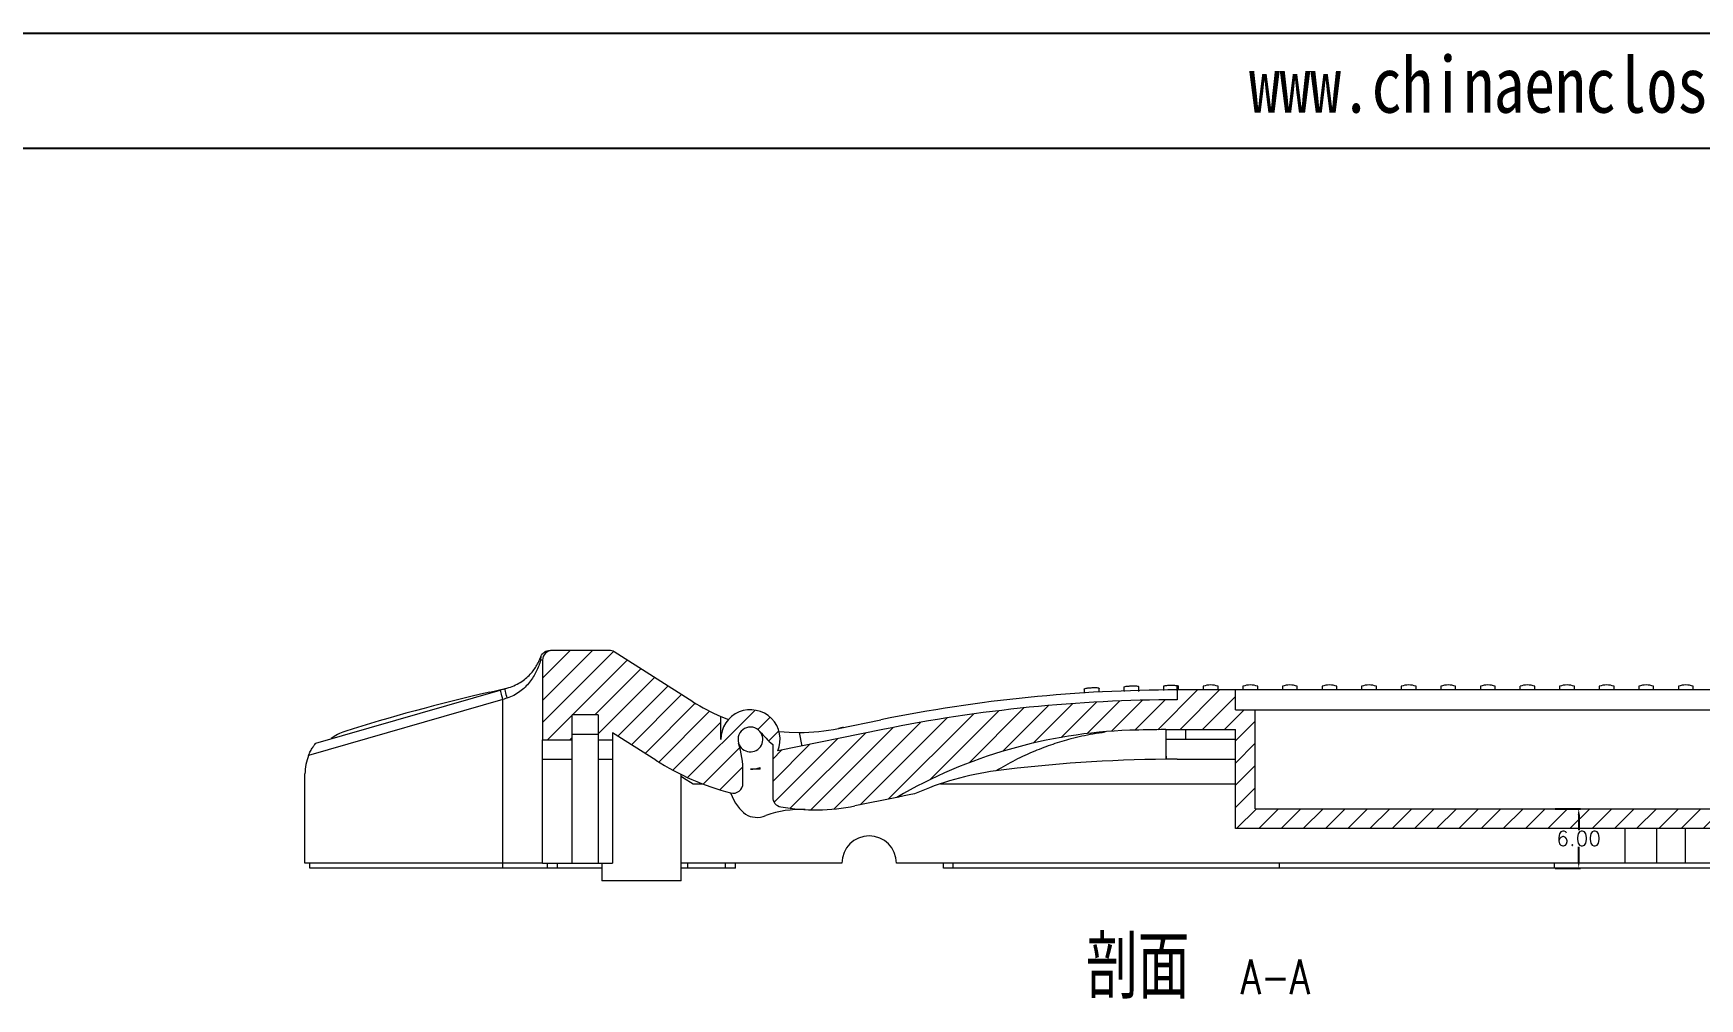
# Model space of a CAD drawing. Header units: inches. Extents: x 1430 to 4816, y 541 to 1061.
# Drawn here: x 2333.7 to 2502, y 963 to 1060.6 of the extents above; entities that cross this region are included whole.
import ezdxf

# ---------------------------------------------------------------- set-up
doc = ezdxf.new("R2010")
doc.units = ezdxf.units.IN
doc.layers.add('文字', color=81, linetype='Continuous')
doc.styles.add('SLDTEXTSTYLE1', font='TXT', dxfattribs={"width": 0.75, "bigfont": 'bigfont'})
doc.styles.add('SLDTEXTSTYLE3', font='TXT', dxfattribs={"width": 0.75, "bigfont": 'bigfont'})
doc.styles.get("Standard").update_dxf_attribs({"font": 'txt', "bigfont": 'gbcbig.shx'})
doc.styles.add('宋体', font='', dxfattribs={"width": 0.8, "height": 3.5})
doc.styles.get('宋体').set_extended_font_data('SimSun')
doc.dimstyles.new('2', dxfattribs={"dimtxt": 1.5, "dimasz": 0.6, "dimexe": 0.18, "dimexo": 0.0625, "dimgap": 0.09, "dimtad": 0, "dimtih": 1, "dimtoh": 1, "dimzin": 0, "dimdsep": 46, "dimtxsty": 'Standard', "dimcen": 0, "dimadec": 0, "dimazin": 2, "dimtfac": 1, "dimtofl": 0, "dimtmove": 0, "dimatfit": 3, "dimfxl": 1, "dimtolj": 1, "dimtzin": 0, "dimarcsym": 0})

# ---------------------------------------------------------------- blocks, each defined once
blk = doc.blocks.new('SW_NOTE_2')
at = {"color": 0, "linetype": 'Continuous', "lineweight": 0, "attachment_point": 2}
for s, insert, char_height, style in [('剖面', (8.334375000000005, 8.185580147551995), 6.35, 'SLDTEXTSTYLE1'), ('A-A', (22.23242989182472, 5.799029312625548), 3.5, 'SLDTEXTSTYLE3')]:
    blk.add_mtext(s, dxfattribs=dict(at, insert=insert, char_height=char_height, style=style))
blk = doc.blocks.new('*D254')
at = {"color": 0, "lineweight": -2}
for p, q in [((2487.395643708508, 982.2201726388137), (2489.971754219882, 982.2201726388137)), ((2489.791754219882, 981.6201726388136), (2489.791754219882, 980.0601726418405)), ((2489.791754219882, 976.8201726448673), (2489.791754219882, 978.3801726418404)), ((2487.395643708508, 976.2201726448673), (2489.971754219882, 976.2201726448673))]:
    blk.add_line(p, q, dxfattribs=at)
at = {"color": 0}
for points in [[(2489.691754219882, 981.6201726388136), (2489.891754219882, 981.6201726388136), (2489.791754219882, 982.2201726388137)], [(2489.691754219882, 976.8201726448673), (2489.891754219882, 976.8201726448673), (2489.791754219882, 976.2201726448673)]]:
    blk.add_solid(points, dxfattribs=at)
at = {"layer": 'Defpoints', "color": 0}
for p in [(2487.333143708508, 982.2201726388137), (2489.791754219882, 982.2201726388137), (2487.333143708508, 976.2201726448673)]:
    blk.add_point(p, dxfattribs=at)
at = {"color": 0, "insert": (2489.791754219882, 979.2201726418409), "char_height": 1.5, "attachment_point": 5}
blk.add_mtext('\\A1;6.00', dxfattribs=at)

msp = doc.modelspace()

# ---------------------------------------------------------------- hatches: boundary and pattern name
at = {"linetype": 'Continuous', "lineweight": 0}
h = msp.add_hatch(dxfattribs=at)
h.set_pattern_fill('ANSI31', color=4, scale=0.5, style=0)
h.set_pattern_definition([(45, (0, 0), (-1.122532015133644, 1.122532015133644), [])])
edge = h.paths.add_edge_path(flags=0)
edge.add_arc((2386.107423153918, 997.220172668616), 1, 90, 180)
edge.add_line((2385.107423153918, 997.220172668616), (2385.107423153918, 989.1845471881396))
edge.add_line((2385.107423153918, 989.1845471881397), (2388.107423153918, 989.1845471881397))
edge.add_line((2388.107423153918, 989.1845471881397), (2388.107423153918, 991.7201726686161))
edge.add_line((2388.107423153918, 991.720172668616), (2390.714118528126, 991.720172668616))
edge.add_line((2390.714118528126, 991.720172668616), (2390.714118528126, 989.1845471881396))
edge.add_line((2390.714118528126, 989.1845471881397), (2392.176991404419, 989.1845471881397))
edge.add_line((2392.176991404419, 989.1845471881397), (2392.176991404419, 989.8903150211685))
edge.add_line((2392.176991404419, 989.8903150211684), (2396.559259582566, 987.114878508342))
edge.add_arc((2411.005665774543, 1009.924993548306), 27, 237.6525565005587, 255.1848354594947)
edge.add_arc((2404.357423153918, 984.7893441622789), 1, 255.1848354594975, 360.0000000001181)
edge.add_line((2405.357423153918, 984.7893441622809), (2405.357423153918, 985.9035478782607))
edge.add_arc((2395.357423153918, 985.9035478782607), 10, 0, 17.14620999889197)
edge.add_arc((2406.107423153918, 989.220172668616), 1.249999999999998, 39.545694545315996, 197.1462099988885, ccw=False)
edge.add_arc((2414.782489997677, 996.3829734655326), 10, 219.5456945453168, 230.0210083885461)
edge.add_line((2408.357423153918, 988.720172668616), (2408.357423153918, 983.3944211034628))
edge.add_arc((2409.357423153918, 983.394421103463), 1, 180, 259.9296951814304)
edge.add_arc((2412.679695809284, 1002.101705898521), 20, 259.92969518143, 281.5138311844879)
edge.add_line((2416.671785452168, 982.5041749243608), (2420.886081241521, 983.3626425851546))
edge.add_arc((2446.070132591404, 940.1681573167032), 50, 91.88619850183, 120.24383507815801, ccw=False)
edge.add_arc((2449.229917706001, 844.220172668616), 146, 90.45292162100708, 91.88619850183, ccw=False)
edge.add_line((2448.07580358907, 990.2156110240835), (2450.107423153918, 990.2316712575158))
edge.add_line((2450.107423153918, 990.2316712575159), (2455.107423153918, 990.2316712575159))
edge.add_line((2455.107423153918, 990.2316712575159), (2455.107423153918, 980.2201726686162))
edge.add_line((2455.107423153918, 980.220172668616), (2511.107423153918, 980.220172668616))
edge.add_line((2511.107423153918, 980.220172668616), (2511.107423153918, 982.220172668616))
edge.add_line((2511.107423153918, 982.220172668616), (2512.822806430095, 982.220172668616))
edge.add_arc((2512.822806430095, 987.220172668616), 5, 270.0000000000008, 336.421821521799)
edge.add_line((2517.40538212505, 985.220172668616), (2517.40538212505, 988.220172668616))
edge.add_line((2517.40538212505, 988.220172668616), (2519.107423153918, 988.220172668616))
edge.add_line((2519.107423153918, 988.220172668616), (2519.107423153918, 987.2668808755873))
edge.add_arc((2517.775984004611, 1006.220172668616), 19, 274.0183377531768, 299.1850950279949)
edge.add_arc((2526.107423153918, 984.720172668616), 5, -7.958078640513122e-13, 79.23881054528351, ccw=False)
edge.add_line((2531.107423153918, 984.720172668616), (2531.107423153918, 976.720172668616))
edge.add_line((2531.107423153918, 976.720172668616), (2531.907423153918, 976.720172668616))
edge.add_line((2531.907423153918, 976.720172668616), (2531.907423153918, 977.220172668616))
edge.add_line((2531.907423153918, 977.220172668616), (2533.107423153918, 977.220172668616))
edge.add_line((2533.107423153918, 977.220172668616), (2533.107423153918, 976.720172668616))
edge.add_line((2533.107423153918, 976.720172668616), (2534.607423153918, 976.720172668616))
edge.add_line((2534.607423153918, 976.720172668616), (2534.607423153918, 976.2201726686161))
edge.add_line((2534.607423153918, 976.2201726686162), (2535.607423153918, 976.2201726686162))
edge.add_line((2535.607423153918, 976.2201726686162), (2535.607423153918, 976.7201726686161))
edge.add_line((2535.607423153918, 976.720172668616), (2536.107423153918, 976.720172668616))
edge.add_line((2536.107423153918, 976.720172668616), (2536.107423153918, 984.720172668616))
edge.add_arc((2526.107423153918, 984.720172668616), 10, 0, 85.10143399639618)
edge.add_arc((2527.388302953245, 999.6653841739671), 5, 249.0365797078058, 265.1014339963953, ccw=False)
edge.add_arc((2523.810584504455, 990.327293860569), 5, 69.03657970780469, 110.7920041265609)
edge.add_arc((2517.775984004611, 1006.220172668616), 12, 270, 290.7920041265612, ccw=False)
edge.add_line((2517.775984004611, 994.220172668616), (2512.961779513473, 994.220172668616))
edge.add_line((2512.961779513473, 994.220172668616), (2512.961779513473, 992.220172668616))
edge.add_line((2512.961779513473, 992.220172668616), (2510.607423153918, 992.220172668616))
edge.add_line((2510.607423153918, 992.220172668616), (2510.607423153918, 987.220172668616))
edge.add_arc((2507.607423153918, 987.220172668616), 3, 270, 360, ccw=False)
edge.add_line((2507.607423153918, 984.220172668616), (2505.107423153918, 984.220172668616))
edge.add_line((2505.107423153918, 984.220172668616), (2505.107423153918, 992.220172668616))
edge.add_line((2505.107423153918, 992.220172668616), (2504.107423153918, 992.220172668616))
edge.add_line((2504.107423153918, 992.220172668616), (2504.107423153918, 982.220172668616))
edge.add_line((2504.107423153918, 982.220172668616), (2457.107423153918, 982.220172668616))
edge.add_line((2457.107423153918, 982.220172668616), (2457.107423153918, 992.220172668616))
edge.add_line((2457.107423153918, 992.220172668616), (2455.107423153918, 992.220172668616))
edge.add_line((2455.107423153918, 992.220172668616), (2455.107423153918, 994.220172668616))
edge.add_line((2455.107423153918, 994.220172668616), (2449.229917706, 994.220172668616))
edge.add_line((2449.229917706001, 994.220172668616), (2449.229917706001, 993.220172668616))
edge.add_arc((2449.229917706001, 844.220172668616), 149, 90, 101.513831184487)
edge.add_line((2419.488849866511, 990.2217784261109), (2408.873778269823, 988.0594490267855))
edge.add_arc((2406.107423153918, 989.220172668616), 2.999999999999994, 337.237764997338, 540.0000000000008)
edge.add_line((2403.107423153918, 989.220172668616), (2403.107423153918, 991.5506156403134))
edge.add_arc((2411.005665774543, 1009.924993548306), 20, 237.652556500558, 246.7395059874595, ccw=False)
edge.add_line((2400.304624150856, 993.0286120372218), (2392.352445666201, 998.0649917441704))
edge.add_arc((2391.817393585016, 997.220172668616), 1, 57.65255650055521, 90)
edge.add_line((2391.817393585016, 998.220172668616), (2386.107423153918, 998.220172668616))

# ---------------------------------------------------------------- linework, layer by layer
for p, q in [((2204.647846027205, 1060.555953359779), (2894.252490072007, 1060.555953359779)), ((2222.492086411201, 1048.946447567779), (2882.642984280006, 1048.946447567779))]:
    msp.add_line(p, q)
at = {"color": 7, "linetype": 'Continuous', "lineweight": 15}
for p, q in [((2385.107426551383, 997.2201732348601), (2384.912854639094, 997.2201732348601)), ((2385.107426551383, 997.2201732348601), (2385.107426551383, 989.1845469724337)), ((2391.81739335994, 998.2201733987729), (2386.10742112736, 998.2201733987729)), ((2400.304625389378, 993.0286125641267), (2392.352445629637, 998.064990843455)), ((2362.196898666422, 988.8521262805859), (2380.831031707327, 994.2111985187928)), ((2379.785044697325, 994.000460709254), (2381.326815691988, 994.3537840049664)), ((2449.22991832949, 994.1667483549516), (2449.22991832949, 994.6626385103862)), ((2449.229917718309, 994.2201727431218), (2449.229917718309, 993.220172579209)), ((2455.107423124115, 994.2201727431218), (2449.229917718309, 994.2201727431218)), ((2449.35742311294, 994.2201727431218), (2449.35742311294, 994.5895166497628)), ((2451.857418400447, 994.5895464520852), (2451.857418400447, 994.2201727431218)), ((2453.357423070099, 994.2201727431218), (2453.357423070099, 994.5895147871177)), ((2455.107423124115, 992.2201724152962), (2455.107423124115, 994.2201727431218)), ((2512.107423153918, 994.2201727431218), (2455.107423124115, 994.2201727431218)), ((2455.857418590437, 994.5895464520852), (2455.857418590437, 994.2201727431218)), ((2457.357423027258, 994.2201727431218), (2457.357423027258, 994.5895147871177)), ((2459.857418780427, 994.5895464520852), (2459.857418780427, 994.2201727431218)), ((2461.357422751586, 994.2201727431218), (2461.357422751586, 994.5895147871177)), ((2463.857418504756, 994.5895464520852), (2463.857418504756, 994.2201727431218)), ((2465.357423407238, 994.2201727431218), (2465.357423407238, 994.5895147871177)), ((2467.857419160407, 994.5895464520852), (2467.857419160407, 994.2201727431218)), ((2469.357424062889, 994.2201727431218), (2469.357424062889, 994.5895147871177)), ((2471.857417953413, 994.5895464520852), (2471.857417953413, 994.2201727431218)), ((2473.357422855895, 994.2201727431218), (2473.357422855895, 994.5895147871177)), ((2475.857418609064, 994.5895464520852), (2475.857418609064, 994.2201727431218)), ((2477.357423511546, 994.2201727431218), (2477.357423511546, 994.5895147871177)), ((2479.857419264715, 994.5895464520852), (2479.857419264715, 994.2201727431218)), ((2481.357424167197, 994.2201727431218), (2481.357424167197, 994.5895147871177)), ((2483.857418057721, 994.5895464520852), (2483.857418057721, 994.2201727431218)), ((2485.357424822848, 994.2201727431218), (2485.357424822848, 994.5895147871177)), ((2487.857418713372, 994.5895464520852), (2487.857418713372, 994.2201727431218)), ((2489.357421753209, 994.2201727431218), (2489.357421753209, 994.5895147871177)), ((2491.857419369023, 994.5895464520852), (2491.857419369023, 994.2201727431218)), ((2493.35742240886, 994.2201727431218), (2493.35742240886, 994.5895147871177)), ((2495.857420024674, 994.5895464520852), (2495.857420024674, 994.2201727431218)), ((2497.357423064511, 994.2201727431218), (2497.357423064511, 994.5895147871177)), ((2499.857416955035, 994.5895464520852), (2499.857416955035, 994.2201727431218)), ((2501.357423720162, 994.2201727431218), (2501.357423720162, 994.5895147871177)), ((2381.107425895731, 993.250153715531), (2361.468559709589, 987.6021274726788)), ((2381.107425895731, 976.720172668616), (2381.107425895731, 993.250153715531)), ((2390.714118835728, 991.7201723333399), (2388.107421455185, 991.7201723333399)), ((2388.107421455185, 989.1845469724337), (2388.107421455185, 991.7201723333399)), ((2390.714118835728, 991.7201723333399), (2390.714118835728, 989.1845469724337)), ((2455.107423124115, 992.2201724152962), (2457.10742298628, 992.2201724152962)), ((2457.10742298628, 982.2201726388137), (2457.10742298628, 992.2201724152962)), ((2457.10742298628, 992.2201724152962), (2504.107421842616, 992.2201724152962)), ((2403.107422051232, 989.2201728548805), (2403.107422051232, 991.5506157454054)), ((2403.107422051232, 991.5506157454054), (2403.885136005681, 991.2354757439296)), ((2419.488849696915, 990.2217786189119), (2408.873776552479, 988.0594487663309)), ((2411.027974096339, 989.9250061612527), (2411.307028142016, 988.5551107477347)), ((2414.997755197089, 990.3274623107116), (2419.289244917433, 991.2016547646324)), ((2448.075803575318, 990.2156114008228), (2450.107423177667, 990.2316711272995)), ((2450.107423177667, 990.2316711272995), (2455.107423124115, 990.2316711272995)), ((2450.107423177667, 989.2201728548805), (2450.107423177667, 990.2316711272995)), ((2455.107423124115, 980.2201727766494), (2455.107423124115, 990.2316711272995)), ((2385.107426551383, 989.1845469724337), (2388.107421455185, 989.1845469724337)), ((2385.107426551383, 987.1845475759308), (2385.107426551383, 989.1845469724337)), ((2390.714118835728, 989.7201729368369), (2388.107421455185, 989.7201729368369)), ((2388.107421455185, 987.1845475759308), (2388.107421455185, 989.1845469724337)), ((2390.714118835728, 989.1845469724337), (2392.17699190716, 989.1845469724337)), ((2390.714118835728, 989.1845469724337), (2390.714118835728, 987.1845475759308)), ((2396.559259501498, 987.1148781280915), (2392.17699190716, 989.8903153266708)), ((2392.17699190716, 989.8903153266708), (2392.17699190716, 989.1845469724337)), ((2392.17699190716, 989.1845469724337), (2392.17699190716, 987.1845475759308)), ((2408.35742151479, 988.7201727729241), (2408.35742151479, 983.3944209281306)), ((2450.107423177667, 989.2201728548805), (2448.099518307697, 989.2201728548805)), ((2448.099518307697, 987.2157049726645), (2448.099518307697, 989.2201728548805)), ((2455.107423124115, 989.2201728548805), (2450.107423177667, 989.2201728548805)), ((2388.107421455185, 987.1845475759308), (2385.107426551383, 987.1845475759308)), ((2385.107426551383, 976.720172668616), (2385.107426551383, 987.1845475759308)), ((2388.107421455185, 976.720172668616), (2388.107421455185, 987.1845475759308)), ((2392.17699190716, 987.1845475759308), (2390.714118835728, 987.1845475759308)), ((2390.714118835728, 987.1845475759308), (2390.714118835728, 976.720172668616)), ((2392.17699190716, 987.1845475759308), (2392.17699190716, 976.720172668616)), ((2449.229917718309, 987.220172527055), (2455.107423124115, 987.220172527055)), ((2361.107422617476, 976.720172668616), (2361.107422617476, 985.7363921951453)), ((2399.107421395581, 974.9201726995359), (2399.107421395581, 985.6880006741683)), ((2405.357422885697, 984.7893442388574), (2405.357422885697, 985.9035478334824)), ((2407.107422706883, 986.2201723631422), (2406.107424405615, 986.2201723631422)), ((2407.107422706883, 986.2201723631422), (2407.107422706883, 986.3917452644507)), ((2400.340373275082, 984.7201730485956), (2401.324911621611, 984.7201730485956)), ((2420.886081290643, 983.3626428049008), (2416.671785173218, 982.5041748013298)), ((2457.10742298628, 982.2201726388137), (2504.107421842616, 982.2201726388137)), ((2511.10742485265, 980.2201727766494), (2455.107423124115, 980.2201727766494)), ((2381.107425895731, 976.720172668616), (2361.107422617476, 976.720172668616)), ((2361.607423630755, 976.2201726448673), (2361.607423630755, 976.720172668616)), ((2381.107425895731, 976.2201726448673), (2381.107425895731, 976.720172668616)), ((2385.107426551383, 976.720172668616), (2381.107425895731, 976.720172668616)), ((2385.107426551383, 976.720172668616), (2388.107421455185, 976.720172668616)), ((2385.607420114081, 976.2201726448673), (2385.607420114081, 976.720172668616)), ((2386.607422140639, 976.2201726448673), (2386.607422140639, 976.720172668616)), ((2388.107421455185, 976.720172668616), (2390.714118835728, 976.720172668616)), ((2390.714118835728, 976.720172668616), (2392.17699190716, 976.720172668616)), ((2391.107423809569, 976.720172668616), (2391.107423809569, 974.9201726995359)), ((2415.357424524825, 976.720172668616), (2399.107421395581, 976.720172668616)), ((2399.79141077141, 976.2201726448673), (2399.79141077141, 976.720172668616)), ((2403.607423064511, 976.2201726448673), (2403.607423064511, 976.720172668616)), ((2404.607421365778, 976.2201726448673), (2404.607421365778, 976.720172668616)), ((2494.4846468244, 976.720172668616), (2420.857422632377, 976.720172668616)), ((2425.607422945302, 976.2201726448673), (2425.607422945302, 976.720172668616)), ((2426.607423109214, 976.2201726448673), (2426.607423109214, 976.720172668616)), ((2459.567678739529, 976.2201726448673), (2459.567678739529, 976.720172668616)), ((2487.333143708508, 976.2201726448673), (2487.333143708508, 976.720172668616)), ((2497.646922824185, 976.720172668616), (2494.4846468244, 976.720172668616)), ((2500.567922947209, 976.720172668616), (2497.646922824185, 976.720172668616)), ((2503.730198946993, 976.720172668616), (2500.567922947209, 976.720172668616)), ((2381.107425895731, 976.2201726448673), (2361.607423630755, 976.2201726448673)), ((2385.607420114081, 976.2201726448673), (2381.107425895731, 976.2201726448673)), ((2386.607422140639, 976.2201726448673), (2385.607420114081, 976.2201726448673)), ((2391.107423809569, 976.2201726448673), (2386.607422140639, 976.2201726448673)), ((2399.107421395581, 974.9201726995359), (2391.107423809569, 974.9201726995359)), ((2399.79141077141, 976.2201726448673), (2399.107421395581, 976.2201726448673)), ((2403.607423064511, 976.2201726448673), (2399.79141077141, 976.2201726448673)), ((2404.607421365778, 976.2201726448673), (2403.607423064511, 976.2201726448673)), ((2426.607423109214, 976.2201726448673), (2425.607422945302, 976.2201726448673)), ((2459.567678739529, 976.2201726448673), (2426.607423109214, 976.2201726448673)), ((2487.333143708508, 976.2201726448673), (2459.567678739529, 976.2201726448673)), ((2503.28244140486, 976.2201726448673), (2487.333143708508, 976.2201726448673))]:
    msp.add_line(p, q, dxfattribs=at)
at = {"color": 8, "linetype": 'Continuous', "lineweight": 15}
for p, q in [((2425.310278889935, 984.7201730485956), (2455.107423124115, 984.7201730485956)), ((2494.4846468244, 976.720172668616), (2494.4846468244, 980.2201727766494)), ((2497.646922824185, 980.2201727766494), (2497.646922824185, 976.720172668616)), ((2500.567922947209, 976.720172668616), (2500.567922947209, 980.2201727766494))]:
    msp.add_line(p, q, dxfattribs=at)
at = {"color": 7, "linetype": 'Continuous', "lineweight": 15, "flags": 128}
for points in [[(2380.831031707327, 994.2111985187928), (2380.996456948321, 994.2587742011945), (2381.16170337538, 994.3062977295319), (2381.32658472399, 994.353716949741)], [(2381.107425895731, 993.250153715531), (2381.053498593371, 993.4376438509623), (2381.001650002997, 993.6179292749564), (2380.953869429629, 993.7840809475581), (2380.911982265513, 993.929715583841), (2380.877612737219, 994.0492340724866), (2380.852072146933, 994.1380431305568), (2380.836343971293, 994.1927322547833), (2380.831031707327, 994.2111985187928)], [(2381.504020300906, 993.3927261631886), (2381.372063067954, 993.345288316528), (2381.239815262358, 993.2977480243842), (2381.107425895731, 993.250153715531)], [(2439.826788959305, 994.2932908784549), (2439.842125048141, 994.0485206793944), (2439.850970749955, 993.907348940889)], [(2441.352160294752, 993.9927940618197), (2441.344498303931, 994.1384789895217), (2441.331607868176, 994.3835397612254)], [(2443.839856070678, 994.491763169686), (2443.848649152766, 994.2466278921763), (2443.855162357192, 994.0650386165778)], [(2445.357414075385, 994.0495749365489), (2445.35107456262, 994.2948499124448), (2445.344735049855, 994.5401230256955)], [(2447.852932960938, 994.582904259483), (2447.855179427404, 994.3375957559745), (2447.856617738705, 994.180533791701)], [(2408.997143266003, 990.0261030893723), (2410.010668096344, 989.9497597839634), (2411.027974096339, 989.9250061612527)], [(2448.075803575318, 990.2156114008228), (2448.076183671344, 990.1675355981986), (2448.07732198036, 990.0235410209696), (2448.079213030848, 989.7843187104861), (2448.081847742412, 989.4510188501279), (2448.085213542196, 989.0252442460458), (2448.089294248472, 988.5090428765814), (2448.094070070635, 987.9048948537509), (2448.099518307697, 987.2157049726645)], [(2399.107421395581, 985.5010413926045), (2399.357179758351, 985.3428618412415), (2400.340373275082, 984.7201730485956)]]:
    msp.add_lwpolyline(points, dxfattribs=at)
at = {"color": 7, "linetype": 'Continuous', "lineweight": 15}
for centre, radius, start, end in [((2386.107423153918, 997.220172668616), 1, 90, 180), ((2391.817393585016, 997.220172668616), 1, 57.65255650055247, 90), ((2449.229917706001, 844.220172668616), 150.0000000000001, 90, 101.5138311844979), ((2452.608970175946, 992.6304116385006), 2.097204539783265, 69.0912164645887, 110.9330103853491), ((2456.608970249321, 992.6304128878016), 2.097203331273637, 69.09120724981132, 110.9330196039038), ((2460.608970206081, 992.6304153864041), 2.097200914254583, 69.09118882022987, 110.9330380410109), ((2464.60897039687, 992.6304103891994), 2.097205748292842, 69.0912256793371, 110.9330011668257), ((2468.608971052712, 992.6304094830828), 2.097206594673268, 69.09123451888223, 110.9329923272994), ((2472.608969845335, 992.6304112953251), 2.097204901904035, 69.09121683972555, 110.933010006461), ((2476.608970501369, 992.6304094830828), 2.097206594673268, 69.09123451888223, 110.9329923272994), ((2480.60897115623, 992.6304132200937), 2.097203104027076, 69.09119806278738, 110.9330287834017), ((2484.608971813461, 992.6304057460845), 2.09721008530797, 69.09127097471853, 110.9329558714557), ((2488.608968743056, 992.6304093705787), 2.097206699760192, 69.09123561639761, 110.9329912297742), ((2492.608969397893, 992.6304132200937), 2.097203104027076, 69.09119806278738, 110.9330287834017), ((2496.608970053544, 992.6304132200937), 2.097203104027076, 69.09119806278738, 110.9330287834017), ((2500.608970709196, 992.6304132200937), 2.097203104027076, 69.09119806278738, 110.9330287834017), ((2411.005665774543, 1009.924993548306), 19.99999999999996, 237.6525565005525, 246.7395059874697), ((2406.107423153918, 989.220172668616), 3, 337.2377649973308, 180), ((2449.229917706001, 844.220172668616), 149.0000000000001, 90, 101.5138311844979), ((2366.468985647483, 985.8158447877934), 4.417614215601839, 107.7141886651694, 127.9467354839819), ((2406.107423153918, 989.220172668616), 1.250000000000051, 39.54569454530947, 197.1462099988925), ((2406.107423153918, 989.220172668616), 1.250000000000051, 197.1462099988925, 39.54569454530947), ((2414.782489997677, 996.3829734655326), 10.00000000000004, 219.5456945453186, 230.0210083885464), ((2411.005665774543, 1009.924993548306), 20.00000000000012, 270.063911062958, 281.5138311844979), ((2446.070132591404, 940.1681573167032), 50.00000000000004, 91.88619850181946, 120.2438350781544), ((2449.229917706001, 844.220172668616), 146, 90.45292162099564, 91.88619850181946), ((2395.357423153918, 985.9035478782607), 10, 0, 17.14620999889255), ((2366.107423153918, 985.7363925635138), 4.999999999999972, 158.0901728156007, 180), ((2411.005665774543, 1009.924993548306), 27.00000000000004, 237.6525565005525, 255.1848354594967), ((2449.229917706001, 844.220172668616), 143.0000000000001, 90.45292162099564, 97.35977876967708), ((2449.229917706001, 844.220172668616), 143.0000000000001, 90, 90.45292162099564), ((2406.107423153918, 989.220172668616), 3.000000000000022, 270, 289.4712206345002), ((2404.357423153918, 984.7893441622789), 1, 255.1848354594967, 1.302755197527456e-10), ((2409.357423153918, 983.394421103463), 1, 180, 259.9296951814328), ((2411.12976142674, 972.1417709284678), 10, 87.03852491019222, 110.1655578281736), ((2412.679695809284, 1002.101705898521), 19.99999999999999, 259.9296951814328, 281.5138311844979), ((2418.107423153918, 976.720172668616), 2.75, 0, 180)]:
    msp.add_arc(centre, radius, start, end, dxfattribs=at)
msp.add_ellipse((2379.785044489782, 988.8708474529828), major_axis=(30.81414651081548, 7.251996067418642), ratio=0.1578417293369177, start_param=1.533665929124981, end_param=2.029123260625517, dxfattribs=at)
for points, knots in [([(2381.327065233307, 994.3538406519322), (2381.581810343931, 994.41223353482), (2381.822949667941, 994.4883166729276), (2382.282721679219, 994.6706141134175), (2382.503385117105, 994.7782734292912), (2382.909930674202, 995.0125828069963), (2383.096701404098, 995.1390894292922), (2383.443504907899, 995.4074847677496), (2383.604035767564, 995.5501624772535), (2384.040020257133, 995.9871095085202), (2384.275354375513, 996.293327396955), (2384.565861013266, 996.7657238752483), (2384.651991081343, 996.9255068758068), (2384.80243740026, 997.2425766092458), (2384.867111723358, 997.4005767622691), (2384.921831963736, 997.5547180196756)], [0, 0, 0, 0, 0.1249999999999996, 0.1249999999999996, 0.2499999999999993, 0.2499999999999993, 0.3749999999999989, 0.3749999999999989, 0.4999999999999986, 0.4999999999999986, 0.7500000000000004, 0.7500000000000004, 0.8750000000000002, 0.8750000000000002, 1, 1, 1, 1]), ([(2384.912853923194, 997.220172668616), (2384.859675906141, 997.0329264513459), (2384.797321173251, 996.8430103740634), (2384.653158927171, 996.4635997079515), (2384.571045691494, 996.2733663794061), (2384.294918047792, 995.7116758219984), (2384.072119820454, 995.3485497557435), (2383.661022364407, 994.8302556464198), (2383.509936458556, 994.6610077007304), (2383.18305174208, 994.3414412458444), (2383.006946235449, 994.1903966283189), (2382.62348577547, 993.9096721867197), (2382.415726977246, 993.7803204173154), (2381.979592822101, 993.558614833473), (2381.749489310598, 993.4647226106097), (2381.504398059627, 993.3915577143473)], [0, 0, 0, 0, 0.1250000000000007, 0.1250000000000007, 0.2500000000000015, 0.2500000000000015, 0.5000000000000002, 0.5000000000000002, 0.6250000000000002, 0.6250000000000002, 0.7500000000000001, 0.7500000000000001, 0.8750000000000001, 0.8750000000000001, 1, 1, 1, 1]), ([(2384.940662247641, 997.6036522184008), (2384.934338952551, 997.5884235701283), (2384.92833241536, 997.5728942852345), (2384.92267075006, 997.5570714645212), (2384.922390308339, 997.5562877058844), (2384.92211057877, 997.5555028494093), (2384.921831963736, 997.5547180196752)], [0, 0, 0, 0, 0.0001545143042371185, 0.0001545143042371185, 0.0001545143042371185, 0.0001621679282418864, 0.0001621679282418864, 0.0001621679282418864, 0.0001621679282418864]), ([(2384.940662247641, 997.6036522184008), (2385.016491621701, 997.7862751783953), (2385.145818065568, 997.9431287761568), (2385.391541300768, 998.1068921733454), (2385.48045773708, 998.148762274586), (2385.667449429983, 998.2054798988104), (2385.766996449986, 998.220172668616), (2385.864211615513, 998.220172668616)], [0, 0, 0, 0, 0.5000000000000024, 0.5000000000000024, 0.7500000000000012, 0.7500000000000012, 1, 1, 1, 1]), ([(2381.326814486495, 994.3537831823317), (2381.303247959244, 994.3470055810669), (2381.308530854618, 994.2404248035193), (2381.373907335802, 993.8859245245521), (2381.433625333287, 993.6400416296121), (2381.504049196135, 993.3927379735101)], [0, 0, 0, 0, 0.5, 0.5, 1, 1, 1, 1]), ([(2439.830672574441, 994.2929462891022), (2439.836187375402, 994.311670031241), (2439.847577620093, 994.3503419626566), (2439.964525897074, 994.378154415673), (2440.024851468604, 994.3925009470383)], [0, 0, 0, 0, 0.4841687873703091, 1, 1, 1, 1]), ([(2440.024851468604, 994.3925009470383), (2440.060241308525, 994.3987401718032), (2440.130498977163, 994.4111265908164), (2440.260883910588, 994.4262121844602), (2440.402005150683, 994.4390102404386), (2440.550961361163, 994.4493149161187), (2440.700948945031, 994.4571799841904), (2440.846173288091, 994.4620051367535), (2440.980816230388, 994.463163858487), (2441.140706061008, 994.4587337386372), (2441.278070767311, 994.4375103691987), (2441.347592027143, 994.4081336293104), (2441.330166427122, 994.3841331128583), (2441.32951518635, 994.3832361500661)], [0, 0, 0, 0, 0.08334323145819782, 0.1654571241889152, 0.2466858825268004, 0.3272994896626334, 0.4078685329358592, 0.4887339000604734, 0.5704770435135218, 0.6532200561153542, 0.8215241550402806, 0.9933298855234587, 1, 1, 1, 1]), ([(2443.840048854451, 994.4917389552991), (2443.848857825564, 994.5113806899974), (2443.866381392646, 994.5504537271504), (2443.992661143484, 994.5752475097281), (2444.055460971992, 994.5875776361625)], [0, 0, 0, 0, 0.5026928063262082, 0.9999999999999999, 0.9999999999999999, 0.9999999999999999, 0.9999999999999999]), ([(2444.055460971992, 994.5875776361625), (2444.092065083976, 994.5926695120086), (2444.164752623166, 994.6027808329793), (2444.297876551781, 994.6138602685589), (2444.440874612048, 994.6224298957297), (2444.590578818943, 994.6283126304652), (2444.740280230586, 994.6317032964876), (2444.883901183297, 994.6320807130016), (2445.01641999608, 994.6290319745326), (2445.169730774386, 994.6190009976106), (2445.312846926072, 994.5950097865875), (2445.332990693877, 994.5581313413404), (2445.342998133253, 994.5398101013104)], [0, 0, 0, 0, 0.08411558145163854, 0.1670346387818891, 0.2490742849934248, 0.3305962771704845, 0.4121212706380427, 0.494068770869281, 0.5769132606030454, 0.6608647610042171, 0.8315173518130261, 0.9999999999999999, 0.9999999999999999, 0.9999999999999999, 0.9999999999999999]), ([(2447.854116206269, 994.5827384840647), (2447.860199498776, 994.5980845858414), (2447.872497882969, 994.6291092744166), (2447.983080622645, 994.66182869821), (2448.153391135675, 994.6835907022003), (2448.372855898662, 994.6952187792538), (2448.617365859852, 994.699335923315), (2448.859527051737, 994.6964609729519), (2449.07893904704, 994.6863840702276), (2449.179208378374, 994.6706143356121), (2449.229921385392, 994.6626385103862)], [0, 0, 0, 0, 0.1262416528421583, 0.2552184275615229, 0.3815766486232844, 0.5052300183633401, 0.6272120588975527, 0.7492825594649207, 0.8731951719209543, 1, 1, 1, 1]), ([(2449.229917718309, 994.6626385103862), (2449.267002055888, 994.6530194937643), (2449.341318765596, 994.6337430629947), (2449.351871155703, 994.6042522917735), (2449.357157860629, 994.5894775342147)], [0, 0, 0, 0, 0.4990040291644978, 1, 1, 1, 1]), ([(2414.997755417428, 990.3274625741458), (2414.997755417428, 990.3274625741458), (2415.048600302079, 990.3375720689717), (2415.21199316517, 990.3722466867109), (2415.282403392167, 990.3874580284369), (2415.393700433369, 990.4122644582228), (2415.431798118981, 990.420881812106), (2415.494132051091, 990.4351322703762), (2415.516988525781, 990.4404363923529), (2415.515570759961, 990.4401081867766), (2415.491298844915, 990.4344796631933), (2415.42855544785, 990.4201458820069), (2415.3907054928, 990.4115917957909), (2415.280311019881, 990.3870025264653), (2415.21106295711, 990.3720481313987), (2415.103193424239, 990.3491587742876), (2415.063000959749, 990.3408480467021), (2415.010296898385, 990.3300030304449), (2414.997755417428, 990.3274625741458), (2414.997755417428, 990.3274625741458)], [0, 0, 0, 0, 0.2500000000000015, 0.2500000000000015, 0.3750000000000012, 0.3750000000000012, 0.4375000000000011, 0.4375000000000011, 0.5000000000000009, 0.5000000000000009, 0.5625000000000008, 0.5625000000000008, 0.6250000000000008, 0.6250000000000008, 0.7500000000000004, 0.7500000000000004, 0.8750000000000002, 0.8750000000000002, 1, 1, 1, 1]), ([(2361.468561820872, 987.6021271461307), (2361.528722914727, 987.7517084288274), (2361.594638844047, 987.8947998538438), (2361.736743356364, 988.1697240998269), (2361.810783258216, 988.2972137584732), (2361.958069876849, 988.5295604725313), (2362.031740826475, 988.6345117865749), (2362.152588333665, 988.7973667564495), (2362.196898642536, 988.8521265133054), (2362.196898642536, 988.8521265133054)], [0, 0, 0, 0, 0.25, 0.25, 0.5, 0.5, 0.75, 0.75, 1, 1, 1, 1]), ([(2430.911700819563, 986.0420430909928), (2429.485506633937, 985.8578307806017), (2428.090480482864, 985.5627924393832), (2425.353230694749, 984.7849627230455), (2424.011151512823, 984.3016577002977), (2422.693679090443, 983.7308569617869)], [0, 0, 0, 0, 0.5, 0.5, 1, 1, 1, 1]), ([(2422.693679090443, 983.7308569617869), (2422.435438393734, 983.6782523754202), (2422.193476454375, 983.6289638322176), (2421.751150523431, 983.5388604018399), (2421.551365073543, 983.4981633657515), (2421.307379191023, 983.4484625378311), (2421.234612766664, 983.4336397476839), (2421.107785765105, 983.4078046177365), (2421.053839806353, 983.3968156261387), (2420.926972383372, 983.3709722621984), (2420.886081241521, 983.3626425851546), (2420.886081241521, 983.3626425851546)], [0, 0, 0, 0, 0.2499999999999983, 0.2499999999999983, 0.4999999999999967, 0.4999999999999967, 0.6249999999999966, 0.6249999999999966, 0.7499999999999966, 0.7499999999999966, 1, 1, 1, 1])]:
    msp.add_open_spline(points, degree=3, knots=knots, dxfattribs=at)
for points in [[(2384.940662247641, 997.6036522184008), (2384.907013770578, 997.4801372537913), (2384.898343194854, 997.3500765412907), (2384.912853923196, 997.220172668616)], [(2404.101721514663, 983.8225884166625), (2404.942313407249, 981.7254183789908), (2406.135880107974, 980.9608139564145), (2407.682421616836, 981.5287751489338)]]:
    msp.add_open_spline(points, degree=3, dxfattribs=at)
at = {"color": 8, "linetype": 'Continuous', "lineweight": 15}
msp.add_open_spline([(2441.961278320502, 989.9424600776235), (2441.544146574504, 989.8851111127917), (2440.380786502493, 989.7251676500923), (2438.605377515874, 989.3299058774321), (2436.644698065688, 988.7453066678252), (2434.760204321864, 988.0320801732084), (2432.839491378998, 987.1549442356338), (2431.554291001677, 986.4130065530026), (2430.911699888508, 986.0420429509084)], degree=3, knots=[0, 0, 0, 0, 0.1094932578411621, 0.3053713498165725, 0.4699082343617805, 0.6344428816094355, 0.8172240222003593, 1, 1, 1, 1], dxfattribs=at)

# ---------------------------------------------------------------- block references
at = {"color": 7, "linetype": 'Continuous', "lineweight": 0}
msp.add_blockref('SW_NOTE_2', (2436.912562345366, 961.2038318177013), dxfattribs=at)

# ---------------------------------------------------------------- texts
at = {"layer": '文字', "color": 0, "insert": (2456.497734230936, 1058.215687129542), "char_height": 5.675758387200004, "width": 99.7176304188672, "attachment_point": 1, "style": '宋体'}
msp.add_mtext('www.chinaenclosure.com', dxfattribs=at)

# ---------------------------------------------------------------- dimensions: what is measured, and where the dimension line sits
dim = msp.add_linear_dim(base=(2489.791754219882, 982.2201726388137), p1=(2487.333143708508, 976.2201726448673), p2=(2487.333143708508, 982.2201726388137), angle=90, dimstyle='2')
dim.commit()
dim.dimension.update_dxf_attribs({"geometry": '*D254', "text_midpoint": (2489.791754219882, 979.2201726418409)})

doc.saveas('drawing.dxf')
